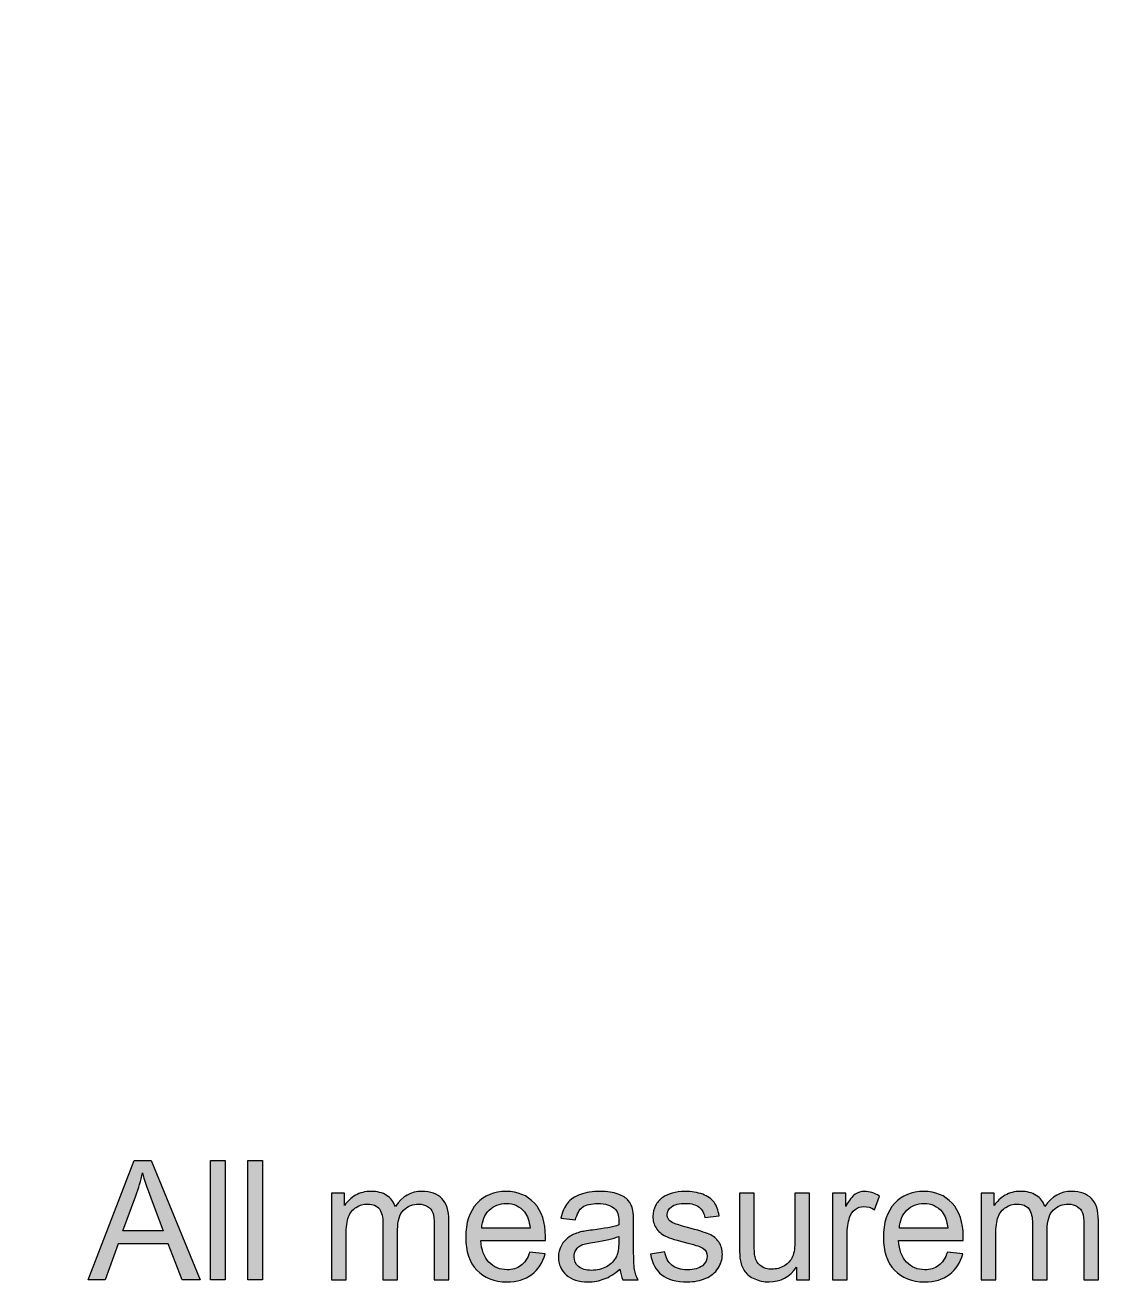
# Model space of a CAD drawing. Extents: x 54 to 366, y 42 to 297.
# Drawn here: x 108 to 128.57, y 43.66 to 67.56 of the extents above; entities that cross this region are included whole.
import ezdxf

# ---------------------------------------------------------------- set-up
doc = ezdxf.new("R2010")
doc.units = 0
doc.header["$MEASUREMENT"] = 0
for name, color, linetype in [('4-VIEW', 7, 'CONTINUOUS'), ('SCALE_RULER_100', 7, 'CONTINUOUS'), ('SOLIDS', 7, 'CONTINUOUS')]:
    doc.layers.add(name, color=color, linetype=linetype)

# ---------------------------------------------------------------- blocks, each defined once
blk = doc.blocks.new('BLOCK_10')
at = {"layer": 'SCALE_RULER_100'}
h = blk.add_hatch(color=7, dxfattribs=at)
h.dxf.hatch_style = 2
h.paths.add_polyline_path([(109.199, 43.7), (110.072, 45.973), (110.396, 45.973), (111.326, 43.7), (110.984, 43.7), (110.719, 44.389), (109.768, 44.389), (109.519, 43.7)])
edge = h.paths.add_edge_path()
edge.add_spline(control_points=[(109.855, 44.634), (109.855, 44.634), (110.626, 44.634), (110.626, 44.634), (110.626, 44.634), (110.388, 45.263), (110.388, 45.263), (110.316, 45.454), (110.262, 45.611), (110.227, 45.734), (110.198, 45.589), (110.157, 45.444), (110.105, 45.3), (110.105, 45.3), (109.855, 44.634), (109.855, 44.634)], knot_values=[0, 0, 0, 0, 1, 1, 1, 2, 2, 2, 3, 3, 3, 4, 4, 4, 5, 5, 5, 5], degree=3, periodic=1)
h = blk.add_hatch(color=7, dxfattribs=at)
h.dxf.hatch_style = 2
h.paths.add_polyline_path([(111.525, 43.7), (111.525, 45.973), (111.804, 45.973), (111.804, 43.7)])
h = blk.add_hatch(color=7, dxfattribs=at)
h.dxf.hatch_style = 2
h.paths.add_polyline_path([(112.23, 43.7), (112.23, 45.973), (112.509, 45.973), (112.509, 43.7)])
h = blk.add_hatch(color=7, dxfattribs=at)
h.dxf.hatch_style = 2
edge = h.paths.add_edge_path()
edge.add_spline(control_points=[(113.824, 43.7), (113.824, 43.7), (113.824, 45.347), (113.824, 45.347), (113.824, 45.347), (114.073, 45.347), (114.073, 45.347), (114.073, 45.347), (114.073, 45.116), (114.073, 45.116), (114.125, 45.196), (114.194, 45.261), (114.28, 45.31), (114.365, 45.36), (114.463, 45.384), (114.573, 45.384), (114.695, 45.384), (114.795, 45.358), (114.873, 45.308), (114.951, 45.257), (115.006, 45.187), (115.038, 45.096), (115.168, 45.288), (115.337, 45.384), (115.546, 45.384), (115.71, 45.384), (115.835, 45.339), (115.923, 45.248), (116.011, 45.158), (116.055, 45.018), (116.055, 44.83), (116.055, 44.83), (116.055, 43.7), (116.055, 43.7), (116.055, 43.7), (115.777, 43.7), (115.777, 43.7), (115.777, 43.7), (115.777, 44.737), (115.777, 44.737), (115.777, 44.849), (115.768, 44.93), (115.75, 44.978), (115.732, 45.028), (115.699, 45.067), (115.652, 45.097), (115.604, 45.127), (115.548, 45.142), (115.484, 45.142), (115.368, 45.142), (115.272, 45.104), (115.196, 45.027), (115.119, 44.95), (115.081, 44.826), (115.081, 44.657), (115.081, 44.657), (115.081, 43.7), (115.081, 43.7), (115.081, 43.7), (114.802, 43.7), (114.802, 43.7), (114.802, 43.7), (114.802, 44.77), (114.802, 44.77), (114.802, 44.894), (114.779, 44.987), (114.734, 45.049), (114.688, 45.111), (114.614, 45.142), (114.511, 45.142), (114.432, 45.142), (114.359, 45.121), (114.293, 45.08), (114.226, 45.039), (114.178, 44.978), (114.148, 44.899), (114.118, 44.819), (114.103, 44.704), (114.103, 44.555), (114.103, 44.555), (114.103, 43.7), (114.103, 43.7), (114.103, 43.7), (113.824, 43.7), (113.824, 43.7)], knot_values=[0, 0, 0, 0, 1, 1, 1, 2, 2, 2, 3, 3, 3, 4, 4, 4, 5, 5, 5, 6, 6, 6, 7, 7, 7, 8, 8, 8, 9, 9, 9, 10, 10, 10, 11, 11, 11, 12, 12, 12, 13, 13, 13, 14, 14, 14, 15, 15, 15, 16, 16, 16, 17, 17, 17, 18, 18, 18, 19, 19, 19, 20, 20, 20, 21, 21, 21, 22, 22, 22, 23, 23, 23, 24, 24, 24, 25, 25, 25, 26, 26, 26, 27, 27, 27, 28, 28, 28, 28], degree=3, periodic=1)
h = blk.add_hatch(color=7, dxfattribs=at)
h.dxf.hatch_style = 2
edge = h.paths.add_edge_path()
edge.add_spline(control_points=[(117.596, 44.231), (117.596, 44.231), (117.884, 44.195), (117.884, 44.195), (117.839, 44.026), (117.754, 43.896), (117.631, 43.803), (117.508, 43.71), (117.351, 43.663), (117.16, 43.663), (116.919, 43.663), (116.728, 43.737), (116.587, 43.886), (116.446, 44.034), (116.376, 44.242), (116.376, 44.51), (116.376, 44.787), (116.447, 45.002), (116.59, 45.155), (116.732, 45.307), (116.917, 45.384), (117.145, 45.384), (117.365, 45.384), (117.545, 45.309), (117.684, 45.159), (117.824, 45.009), (117.893, 44.798), (117.893, 44.526), (117.893, 44.51), (117.893, 44.485), (117.892, 44.452), (117.892, 44.452), (116.664, 44.452), (116.664, 44.452), (116.674, 44.271), (116.726, 44.133), (116.818, 44.037), (116.909, 43.941), (117.024, 43.893), (117.162, 43.893), (117.264, 43.893), (117.351, 43.919), (117.424, 43.973), (117.496, 44.027), (117.553, 44.113), (117.596, 44.231)], knot_values=[0, 0, 0, 0, 1, 1, 1, 2, 2, 2, 3, 3, 3, 4, 4, 4, 5, 5, 5, 6, 6, 6, 7, 7, 7, 8, 8, 8, 9, 9, 9, 10, 10, 10, 11, 11, 11, 12, 12, 12, 13, 13, 13, 14, 14, 14, 15, 15, 15, 15], degree=3, periodic=1)
edge = h.paths.add_edge_path()
edge.add_spline(control_points=[(116.68, 44.682), (116.68, 44.682), (117.599, 44.682), (117.599, 44.682), (117.586, 44.82), (117.551, 44.924), (117.493, 44.993), (117.405, 45.101), (117.289, 45.155), (117.148, 45.155), (117.02, 45.155), (116.912, 45.111), (116.824, 45.026), (116.737, 44.94), (116.689, 44.825), (116.68, 44.682)], knot_values=[0, 0, 0, 0, 1, 1, 1, 2, 2, 2, 3, 3, 3, 4, 4, 4, 5, 5, 5, 5], degree=3, periodic=1)
h = blk.add_hatch(color=7, dxfattribs=at)
h.dxf.hatch_style = 2
edge = h.paths.add_edge_path()
edge.add_spline(control_points=[(119.309, 43.904), (119.205, 43.815), (119.106, 43.753), (119.01, 43.718), (118.915, 43.681), (118.812, 43.663), (118.703, 43.663), (118.522, 43.663), (118.383, 43.707), (118.286, 43.796), (118.188, 43.884), (118.14, 43.997), (118.14, 44.134), (118.14, 44.215), (118.158, 44.289), (118.195, 44.355), (118.232, 44.422), (118.28, 44.476), (118.339, 44.516), (118.398, 44.556), (118.465, 44.586), (118.54, 44.607), (118.595, 44.622), (118.677, 44.636), (118.788, 44.649), (119.013, 44.676), (119.179, 44.708), (119.286, 44.745), (119.287, 44.783), (119.287, 44.808), (119.287, 44.818), (119.287, 44.932), (119.261, 45.012), (119.208, 45.058), (119.137, 45.121), (119.031, 45.153), (118.89, 45.153), (118.759, 45.153), (118.662, 45.13), (118.599, 45.084), (118.537, 45.038), (118.491, 44.956), (118.461, 44.84), (118.461, 44.84), (118.188, 44.877), (118.188, 44.877), (118.213, 44.994), (118.254, 45.088), (118.31, 45.16), (118.367, 45.232), (118.449, 45.287), (118.557, 45.326), (118.664, 45.365), (118.789, 45.384), (118.931, 45.384), (119.071, 45.384), (119.185, 45.367), (119.273, 45.334), (119.361, 45.301), (119.426, 45.26), (119.467, 45.21), (119.508, 45.159), (119.537, 45.096), (119.554, 45.02), (119.563, 44.972), (119.568, 44.886), (119.568, 44.762), (119.568, 44.762), (119.568, 44.39), (119.568, 44.39), (119.568, 44.131), (119.574, 43.967), (119.585, 43.898), (119.597, 43.829), (119.621, 43.763), (119.656, 43.7), (119.656, 43.7), (119.365, 43.7), (119.365, 43.7), (119.336, 43.758), (119.317, 43.826), (119.309, 43.904)], knot_values=[0, 0, 0, 0, 1, 1, 1, 2, 2, 2, 3, 3, 3, 4, 4, 4, 5, 5, 5, 6, 6, 6, 7, 7, 7, 8, 8, 8, 9, 9, 9, 10, 10, 10, 11, 11, 11, 12, 12, 12, 13, 13, 13, 14, 14, 14, 15, 15, 15, 16, 16, 16, 17, 17, 17, 18, 18, 18, 19, 19, 19, 20, 20, 20, 21, 21, 21, 22, 22, 22, 23, 23, 23, 24, 24, 24, 25, 25, 25, 26, 26, 26, 27, 27, 27, 27], degree=3, periodic=1)
edge = h.paths.add_edge_path()
edge.add_spline(control_points=[(119.286, 44.526), (119.184, 44.485), (119.032, 44.45), (118.83, 44.421), (118.715, 44.405), (118.634, 44.386), (118.586, 44.365), (118.539, 44.345), (118.502, 44.315), (118.476, 44.275), (118.45, 44.235), (118.438, 44.191), (118.438, 44.142), (118.438, 44.068), (118.466, 44.006), (118.522, 43.956), (118.578, 43.906), (118.661, 43.882), (118.769, 43.882), (118.877, 43.882), (118.972, 43.905), (119.056, 43.952), (119.14, 43.999), (119.201, 44.063), (119.241, 44.145), (119.271, 44.208), (119.286, 44.301), (119.286, 44.425), (119.286, 44.425), (119.286, 44.526), (119.286, 44.526)], knot_values=[0, 0, 0, 0, 1, 1, 1, 2, 2, 2, 3, 3, 3, 4, 4, 4, 5, 5, 5, 6, 6, 6, 7, 7, 7, 8, 8, 8, 9, 9, 9, 10, 10, 10, 10], degree=3, periodic=1)
h = blk.add_hatch(color=7, dxfattribs=at)
h.dxf.hatch_style = 2
edge = h.paths.add_edge_path()
edge.add_spline(control_points=[(119.889, 44.192), (119.889, 44.192), (120.165, 44.235), (120.165, 44.235), (120.18, 44.124), (120.223, 44.04), (120.294, 43.981), (120.365, 43.922), (120.464, 43.893), (120.591, 43.893), (120.719, 43.893), (120.814, 43.919), (120.876, 43.971), (120.938, 44.023), (120.969, 44.084), (120.969, 44.154), (120.969, 44.217), (120.942, 44.267), (120.887, 44.303), (120.849, 44.328), (120.754, 44.36), (120.602, 44.398), (120.397, 44.45), (120.255, 44.494), (120.176, 44.532), (120.097, 44.57), (120.037, 44.622), (119.996, 44.689), (119.955, 44.755), (119.935, 44.829), (119.935, 44.91), (119.935, 44.983), (119.952, 45.051), (119.986, 45.114), (120.019, 45.176), (120.065, 45.228), (120.123, 45.269), (120.166, 45.301), (120.225, 45.329), (120.3, 45.351), (120.375, 45.373), (120.456, 45.384), (120.541, 45.384), (120.67, 45.384), (120.784, 45.365), (120.882, 45.328), (120.979, 45.291), (121.051, 45.241), (121.098, 45.177), (121.144, 45.114), (121.176, 45.028), (121.194, 44.922), (121.194, 44.922), (120.921, 44.885), (120.921, 44.885), (120.909, 44.97), (120.873, 45.036), (120.813, 45.083), (120.754, 45.131), (120.67, 45.155), (120.561, 45.155), (120.433, 45.155), (120.342, 45.133), (120.287, 45.091), (120.232, 45.048), (120.205, 44.999), (120.205, 44.942), (120.205, 44.906), (120.216, 44.873), (120.239, 44.844), (120.262, 44.815), (120.297, 44.79), (120.346, 44.77), (120.374, 44.76), (120.456, 44.736), (120.592, 44.699), (120.79, 44.646), (120.928, 44.603), (121.006, 44.569), (121.084, 44.536), (121.145, 44.487), (121.189, 44.423), (121.234, 44.359), (121.256, 44.279), (121.256, 44.184), (121.256, 44.091), (121.229, 44.004), (121.175, 43.921), (121.12, 43.839), (121.042, 43.775), (120.94, 43.731), (120.837, 43.686), (120.722, 43.663), (120.592, 43.663), (120.379, 43.663), (120.215, 43.708), (120.103, 43.796), (119.991, 43.885), (119.92, 44.017), (119.889, 44.192)], knot_values=[0, 0, 0, 0, 1, 1, 1, 2, 2, 2, 3, 3, 3, 4, 4, 4, 5, 5, 5, 6, 6, 6, 7, 7, 7, 8, 8, 8, 9, 9, 9, 10, 10, 10, 11, 11, 11, 12, 12, 12, 13, 13, 13, 14, 14, 14, 15, 15, 15, 16, 16, 16, 17, 17, 17, 18, 18, 18, 19, 19, 19, 20, 20, 20, 21, 21, 21, 22, 22, 22, 23, 23, 23, 24, 24, 24, 25, 25, 25, 26, 26, 26, 27, 27, 27, 28, 28, 28, 29, 29, 29, 30, 30, 30, 31, 31, 31, 32, 32, 32, 33, 33, 33, 33], degree=3, periodic=1)
h = blk.add_hatch(color=7, dxfattribs=at)
h.dxf.hatch_style = 2
edge = h.paths.add_edge_path()
edge.add_spline(control_points=[(122.667, 43.7), (122.667, 43.7), (122.667, 43.942), (122.667, 43.942), (122.539, 43.756), (122.364, 43.663), (122.144, 43.663), (122.047, 43.663), (121.956, 43.682), (121.872, 43.719), (121.788, 43.756), (121.725, 43.803), (121.685, 43.859), (121.644, 43.916), (121.615, 43.985), (121.599, 44.066), (121.587, 44.121), (121.582, 44.208), (121.582, 44.327), (121.582, 44.327), (121.582, 45.347), (121.582, 45.347), (121.582, 45.347), (121.861, 45.347), (121.861, 45.347), (121.861, 45.347), (121.861, 44.433), (121.861, 44.433), (121.861, 44.288), (121.866, 44.19), (121.878, 44.139), (121.895, 44.066), (121.932, 44.008), (121.989, 43.966), (122.046, 43.924), (122.116, 43.904), (122.2, 43.904), (122.284, 43.904), (122.362, 43.925), (122.436, 43.968), (122.509, 44.011), (122.561, 44.069), (122.591, 44.143), (122.622, 44.217), (122.637, 44.324), (122.637, 44.464), (122.637, 44.464), (122.637, 45.347), (122.637, 45.347), (122.637, 45.347), (122.916, 45.347), (122.916, 45.347), (122.916, 45.347), (122.916, 43.7), (122.916, 43.7), (122.916, 43.7), (122.667, 43.7), (122.667, 43.7)], knot_values=[0, 0, 0, 0, 1, 1, 1, 2, 2, 2, 3, 3, 3, 4, 4, 4, 5, 5, 5, 6, 6, 6, 7, 7, 7, 8, 8, 8, 9, 9, 9, 10, 10, 10, 11, 11, 11, 12, 12, 12, 13, 13, 13, 14, 14, 14, 15, 15, 15, 16, 16, 16, 17, 17, 17, 18, 18, 18, 19, 19, 19, 19], degree=3, periodic=1)
h = blk.add_hatch(color=7, dxfattribs=at)
h.dxf.hatch_style = 2
edge = h.paths.add_edge_path()
edge.add_spline(control_points=[(123.35, 43.7), (123.35, 43.7), (123.35, 45.347), (123.35, 45.347), (123.35, 45.347), (123.602, 45.347), (123.602, 45.347), (123.602, 45.347), (123.602, 45.097), (123.602, 45.097), (123.666, 45.214), (123.725, 45.291), (123.779, 45.328), (123.833, 45.365), (123.893, 45.384), (123.958, 45.384), (124.052, 45.384), (124.148, 45.354), (124.245, 45.294), (124.245, 45.294), (124.149, 45.035), (124.149, 45.035), (124.081, 45.076), (124.012, 45.096), (123.944, 45.096), (123.883, 45.096), (123.828, 45.077), (123.78, 45.041), (123.731, 45.004), (123.697, 44.953), (123.676, 44.888), (123.645, 44.789), (123.629, 44.68), (123.629, 44.562), (123.629, 44.562), (123.629, 43.7), (123.629, 43.7), (123.629, 43.7), (123.35, 43.7), (123.35, 43.7)], knot_values=[0, 0, 0, 0, 1, 1, 1, 2, 2, 2, 3, 3, 3, 4, 4, 4, 5, 5, 5, 6, 6, 6, 7, 7, 7, 8, 8, 8, 9, 9, 9, 10, 10, 10, 11, 11, 11, 12, 12, 12, 13, 13, 13, 13], degree=3, periodic=1)
h = blk.add_hatch(color=7, dxfattribs=at)
h.dxf.hatch_style = 2
edge = h.paths.add_edge_path()
edge.add_spline(control_points=[(125.538, 44.231), (125.538, 44.231), (125.826, 44.195), (125.826, 44.195), (125.781, 44.026), (125.697, 43.896), (125.574, 43.803), (125.451, 43.71), (125.293, 43.663), (125.102, 43.663), (124.861, 43.663), (124.67, 43.737), (124.53, 43.886), (124.388, 44.034), (124.318, 44.242), (124.318, 44.51), (124.318, 44.787), (124.389, 45.002), (124.532, 45.155), (124.674, 45.307), (124.859, 45.384), (125.087, 45.384), (125.307, 45.384), (125.487, 45.309), (125.626, 45.159), (125.766, 45.009), (125.836, 44.798), (125.836, 44.526), (125.836, 44.51), (125.835, 44.485), (125.834, 44.452), (125.834, 44.452), (124.606, 44.452), (124.606, 44.452), (124.617, 44.271), (124.668, 44.133), (124.76, 44.037), (124.852, 43.941), (124.966, 43.893), (125.104, 43.893), (125.206, 43.893), (125.293, 43.919), (125.366, 43.973), (125.438, 44.027), (125.496, 44.113), (125.538, 44.231)], knot_values=[0, 0, 0, 0, 1, 1, 1, 2, 2, 2, 3, 3, 3, 4, 4, 4, 5, 5, 5, 6, 6, 6, 7, 7, 7, 8, 8, 8, 9, 9, 9, 10, 10, 10, 11, 11, 11, 12, 12, 12, 13, 13, 13, 14, 14, 14, 15, 15, 15, 15], degree=3, periodic=1)
edge = h.paths.add_edge_path()
edge.add_spline(control_points=[(124.622, 44.682), (124.622, 44.682), (125.541, 44.682), (125.541, 44.682), (125.529, 44.82), (125.493, 44.924), (125.436, 44.993), (125.347, 45.101), (125.231, 45.155), (125.09, 45.155), (124.962, 45.155), (124.854, 45.111), (124.767, 45.026), (124.679, 44.94), (124.631, 44.825), (124.622, 44.682)], knot_values=[0, 0, 0, 0, 1, 1, 1, 2, 2, 2, 3, 3, 3, 4, 4, 4, 5, 5, 5, 5], degree=3, periodic=1)
h = blk.add_hatch(color=7, dxfattribs=at)
h.dxf.hatch_style = 2
edge = h.paths.add_edge_path()
edge.add_spline(control_points=[(126.177, 43.7), (126.177, 43.7), (126.177, 45.347), (126.177, 45.347), (126.177, 45.347), (126.426, 45.347), (126.426, 45.347), (126.426, 45.347), (126.426, 45.116), (126.426, 45.116), (126.478, 45.196), (126.547, 45.261), (126.632, 45.31), (126.718, 45.36), (126.816, 45.384), (126.925, 45.384), (127.047, 45.384), (127.147, 45.358), (127.225, 45.308), (127.303, 45.257), (127.358, 45.187), (127.391, 45.096), (127.521, 45.288), (127.69, 45.384), (127.899, 45.384), (128.062, 45.384), (128.188, 45.339), (128.276, 45.248), (128.364, 45.158), (128.407, 45.018), (128.407, 44.83), (128.407, 44.83), (128.407, 43.7), (128.407, 43.7), (128.407, 43.7), (128.13, 43.7), (128.13, 43.7), (128.13, 43.7), (128.13, 44.737), (128.13, 44.737), (128.13, 44.849), (128.121, 44.93), (128.103, 44.978), (128.085, 45.028), (128.052, 45.067), (128.004, 45.097), (127.957, 45.127), (127.901, 45.142), (127.837, 45.142), (127.721, 45.142), (127.625, 45.104), (127.549, 45.027), (127.472, 44.95), (127.434, 44.826), (127.434, 44.657), (127.434, 44.657), (127.434, 43.7), (127.434, 43.7), (127.434, 43.7), (127.155, 43.7), (127.155, 43.7), (127.155, 43.7), (127.155, 44.77), (127.155, 44.77), (127.155, 44.894), (127.132, 44.987), (127.087, 45.049), (127.041, 45.111), (126.967, 45.142), (126.863, 45.142), (126.785, 45.142), (126.712, 45.121), (126.646, 45.08), (126.579, 45.039), (126.531, 44.978), (126.501, 44.899), (126.471, 44.819), (126.456, 44.704), (126.456, 44.555), (126.456, 44.555), (126.456, 43.7), (126.456, 43.7), (126.456, 43.7), (126.177, 43.7), (126.177, 43.7)], knot_values=[0, 0, 0, 0, 1, 1, 1, 2, 2, 2, 3, 3, 3, 4, 4, 4, 5, 5, 5, 6, 6, 6, 7, 7, 7, 8, 8, 8, 9, 9, 9, 10, 10, 10, 11, 11, 11, 12, 12, 12, 13, 13, 13, 14, 14, 14, 15, 15, 15, 16, 16, 16, 17, 17, 17, 18, 18, 18, 19, 19, 19, 20, 20, 20, 21, 21, 21, 22, 22, 22, 23, 23, 23, 24, 24, 24, 25, 25, 25, 26, 26, 26, 27, 27, 27, 28, 28, 28, 28], degree=3, periodic=1)
for points in [[(109.199, 43.7), (110.072, 45.973), (110.396, 45.973), (111.326, 43.7), (110.984, 43.7), (110.719, 44.389), (109.768, 44.389), (109.519, 43.7), (109.199, 43.7)], [(111.525, 43.7), (111.525, 45.973), (111.804, 45.973), (111.804, 43.7), (111.525, 43.7)], [(112.23, 43.7), (112.23, 45.973), (112.509, 45.973), (112.509, 43.7), (112.23, 43.7)]]:
    blk.add_lwpolyline(points, dxfattribs=at)
for points, knots in [([(109.855, 44.634), (109.855, 44.634), (110.626, 44.634), (110.626, 44.634), (110.626, 44.634), (110.388, 45.263), (110.388, 45.263), (110.316, 45.454), (110.262, 45.611), (110.227, 45.734), (110.198, 45.589), (110.157, 45.444), (110.105, 45.3), (110.105, 45.3), (109.855, 44.634), (109.855, 44.634)], [0, 0, 0, 0, 1, 1, 1, 2, 2, 2, 3, 3, 3, 4, 4, 4, 5, 5, 5, 5]), ([(113.824, 43.7), (113.824, 43.7), (113.824, 45.347), (113.824, 45.347), (113.824, 45.347), (114.073, 45.347), (114.073, 45.347), (114.073, 45.347), (114.073, 45.116), (114.073, 45.116), (114.125, 45.196), (114.194, 45.261), (114.28, 45.31), (114.365, 45.36), (114.463, 45.384), (114.573, 45.384), (114.695, 45.384), (114.795, 45.358), (114.873, 45.308), (114.951, 45.257), (115.006, 45.187), (115.038, 45.096), (115.168, 45.288), (115.337, 45.384), (115.546, 45.384), (115.71, 45.384), (115.835, 45.339), (115.923, 45.248), (116.011, 45.158), (116.055, 45.018), (116.055, 44.83), (116.055, 44.83), (116.055, 43.7), (116.055, 43.7), (116.055, 43.7), (115.777, 43.7), (115.777, 43.7), (115.777, 43.7), (115.777, 44.737), (115.777, 44.737), (115.777, 44.849), (115.768, 44.93), (115.75, 44.978), (115.732, 45.028), (115.699, 45.067), (115.652, 45.097), (115.604, 45.127), (115.548, 45.142), (115.484, 45.142), (115.368, 45.142), (115.272, 45.104), (115.196, 45.027), (115.119, 44.95), (115.081, 44.826), (115.081, 44.657), (115.081, 44.657), (115.081, 43.7), (115.081, 43.7), (115.081, 43.7), (114.802, 43.7), (114.802, 43.7), (114.802, 43.7), (114.802, 44.77), (114.802, 44.77), (114.802, 44.894), (114.779, 44.987), (114.734, 45.049), (114.688, 45.111), (114.614, 45.142), (114.511, 45.142), (114.432, 45.142), (114.359, 45.121), (114.293, 45.08), (114.226, 45.039), (114.178, 44.978), (114.148, 44.899), (114.118, 44.819), (114.103, 44.704), (114.103, 44.555), (114.103, 44.555), (114.103, 43.7), (114.103, 43.7), (114.103, 43.7), (113.824, 43.7), (113.824, 43.7)], [0, 0, 0, 0, 1, 1, 1, 2, 2, 2, 3, 3, 3, 4, 4, 4, 5, 5, 5, 6, 6, 6, 7, 7, 7, 8, 8, 8, 9, 9, 9, 10, 10, 10, 11, 11, 11, 12, 12, 12, 13, 13, 13, 14, 14, 14, 15, 15, 15, 16, 16, 16, 17, 17, 17, 18, 18, 18, 19, 19, 19, 20, 20, 20, 21, 21, 21, 22, 22, 22, 23, 23, 23, 24, 24, 24, 25, 25, 25, 26, 26, 26, 27, 27, 27, 28, 28, 28, 28]), ([(117.596, 44.231), (117.596, 44.231), (117.884, 44.195), (117.884, 44.195), (117.839, 44.026), (117.754, 43.896), (117.631, 43.803), (117.508, 43.71), (117.351, 43.663), (117.16, 43.663), (116.919, 43.663), (116.728, 43.737), (116.587, 43.886), (116.446, 44.034), (116.376, 44.242), (116.376, 44.51), (116.376, 44.787), (116.447, 45.002), (116.59, 45.155), (116.732, 45.307), (116.917, 45.384), (117.145, 45.384), (117.365, 45.384), (117.545, 45.309), (117.684, 45.159), (117.824, 45.009), (117.893, 44.798), (117.893, 44.526), (117.893, 44.51), (117.893, 44.485), (117.892, 44.452), (117.892, 44.452), (116.664, 44.452), (116.664, 44.452), (116.674, 44.271), (116.726, 44.133), (116.818, 44.037), (116.909, 43.941), (117.024, 43.893), (117.162, 43.893), (117.264, 43.893), (117.351, 43.919), (117.424, 43.973), (117.496, 44.027), (117.553, 44.113), (117.596, 44.231)], [0, 0, 0, 0, 1, 1, 1, 2, 2, 2, 3, 3, 3, 4, 4, 4, 5, 5, 5, 6, 6, 6, 7, 7, 7, 8, 8, 8, 9, 9, 9, 10, 10, 10, 11, 11, 11, 12, 12, 12, 13, 13, 13, 14, 14, 14, 15, 15, 15, 15]), ([(119.309, 43.904), (119.205, 43.815), (119.106, 43.753), (119.01, 43.718), (118.915, 43.681), (118.812, 43.663), (118.703, 43.663), (118.522, 43.663), (118.383, 43.707), (118.286, 43.796), (118.188, 43.884), (118.14, 43.997), (118.14, 44.134), (118.14, 44.215), (118.158, 44.289), (118.195, 44.355), (118.232, 44.422), (118.28, 44.476), (118.339, 44.516), (118.398, 44.556), (118.465, 44.586), (118.54, 44.607), (118.595, 44.622), (118.677, 44.636), (118.788, 44.649), (119.013, 44.676), (119.179, 44.708), (119.286, 44.745), (119.287, 44.783), (119.287, 44.808), (119.287, 44.818), (119.287, 44.932), (119.261, 45.012), (119.208, 45.058), (119.137, 45.121), (119.031, 45.153), (118.89, 45.153), (118.759, 45.153), (118.662, 45.13), (118.599, 45.084), (118.537, 45.038), (118.491, 44.956), (118.461, 44.84), (118.461, 44.84), (118.188, 44.877), (118.188, 44.877), (118.213, 44.994), (118.254, 45.088), (118.31, 45.16), (118.367, 45.232), (118.449, 45.287), (118.557, 45.326), (118.664, 45.365), (118.789, 45.384), (118.931, 45.384), (119.071, 45.384), (119.185, 45.367), (119.273, 45.334), (119.361, 45.301), (119.426, 45.26), (119.467, 45.21), (119.508, 45.159), (119.537, 45.096), (119.554, 45.02), (119.563, 44.972), (119.568, 44.886), (119.568, 44.762), (119.568, 44.762), (119.568, 44.39), (119.568, 44.39), (119.568, 44.131), (119.574, 43.967), (119.585, 43.898), (119.597, 43.829), (119.621, 43.763), (119.656, 43.7), (119.656, 43.7), (119.365, 43.7), (119.365, 43.7), (119.336, 43.758), (119.317, 43.826), (119.309, 43.904)], [0, 0, 0, 0, 1, 1, 1, 2, 2, 2, 3, 3, 3, 4, 4, 4, 5, 5, 5, 6, 6, 6, 7, 7, 7, 8, 8, 8, 9, 9, 9, 10, 10, 10, 11, 11, 11, 12, 12, 12, 13, 13, 13, 14, 14, 14, 15, 15, 15, 16, 16, 16, 17, 17, 17, 18, 18, 18, 19, 19, 19, 20, 20, 20, 21, 21, 21, 22, 22, 22, 23, 23, 23, 24, 24, 24, 25, 25, 25, 26, 26, 26, 27, 27, 27, 27]), ([(119.889, 44.192), (119.889, 44.192), (120.165, 44.235), (120.165, 44.235), (120.18, 44.124), (120.223, 44.04), (120.294, 43.981), (120.365, 43.922), (120.464, 43.893), (120.591, 43.893), (120.719, 43.893), (120.814, 43.919), (120.876, 43.971), (120.938, 44.023), (120.969, 44.084), (120.969, 44.154), (120.969, 44.217), (120.942, 44.267), (120.887, 44.303), (120.849, 44.328), (120.754, 44.36), (120.602, 44.398), (120.397, 44.45), (120.255, 44.494), (120.176, 44.532), (120.097, 44.57), (120.037, 44.622), (119.996, 44.689), (119.955, 44.755), (119.935, 44.829), (119.935, 44.91), (119.935, 44.983), (119.952, 45.051), (119.986, 45.114), (120.019, 45.176), (120.065, 45.228), (120.123, 45.269), (120.166, 45.301), (120.225, 45.329), (120.3, 45.351), (120.375, 45.373), (120.456, 45.384), (120.541, 45.384), (120.67, 45.384), (120.784, 45.365), (120.882, 45.328), (120.979, 45.291), (121.051, 45.241), (121.098, 45.177), (121.144, 45.114), (121.176, 45.028), (121.194, 44.922), (121.194, 44.922), (120.921, 44.885), (120.921, 44.885), (120.909, 44.97), (120.873, 45.036), (120.813, 45.083), (120.754, 45.131), (120.67, 45.155), (120.561, 45.155), (120.433, 45.155), (120.342, 45.133), (120.287, 45.091), (120.232, 45.048), (120.205, 44.999), (120.205, 44.942), (120.205, 44.906), (120.216, 44.873), (120.239, 44.844), (120.262, 44.815), (120.297, 44.79), (120.346, 44.77), (120.374, 44.76), (120.456, 44.736), (120.592, 44.699), (120.79, 44.646), (120.928, 44.603), (121.006, 44.569), (121.084, 44.536), (121.145, 44.487), (121.189, 44.423), (121.234, 44.359), (121.256, 44.279), (121.256, 44.184), (121.256, 44.091), (121.229, 44.004), (121.175, 43.921), (121.12, 43.839), (121.042, 43.775), (120.94, 43.731), (120.837, 43.686), (120.722, 43.663), (120.592, 43.663), (120.379, 43.663), (120.215, 43.708), (120.103, 43.796), (119.991, 43.885), (119.92, 44.017), (119.889, 44.192)], [0, 0, 0, 0, 1, 1, 1, 2, 2, 2, 3, 3, 3, 4, 4, 4, 5, 5, 5, 6, 6, 6, 7, 7, 7, 8, 8, 8, 9, 9, 9, 10, 10, 10, 11, 11, 11, 12, 12, 12, 13, 13, 13, 14, 14, 14, 15, 15, 15, 16, 16, 16, 17, 17, 17, 18, 18, 18, 19, 19, 19, 20, 20, 20, 21, 21, 21, 22, 22, 22, 23, 23, 23, 24, 24, 24, 25, 25, 25, 26, 26, 26, 27, 27, 27, 28, 28, 28, 29, 29, 29, 30, 30, 30, 31, 31, 31, 32, 32, 32, 33, 33, 33, 33]), ([(122.667, 43.7), (122.667, 43.7), (122.667, 43.942), (122.667, 43.942), (122.539, 43.756), (122.364, 43.663), (122.144, 43.663), (122.047, 43.663), (121.956, 43.682), (121.872, 43.719), (121.788, 43.756), (121.725, 43.803), (121.685, 43.859), (121.644, 43.916), (121.615, 43.985), (121.599, 44.066), (121.587, 44.121), (121.582, 44.208), (121.582, 44.327), (121.582, 44.327), (121.582, 45.347), (121.582, 45.347), (121.582, 45.347), (121.861, 45.347), (121.861, 45.347), (121.861, 45.347), (121.861, 44.433), (121.861, 44.433), (121.861, 44.288), (121.866, 44.19), (121.878, 44.139), (121.895, 44.066), (121.932, 44.008), (121.989, 43.966), (122.046, 43.924), (122.116, 43.904), (122.2, 43.904), (122.284, 43.904), (122.362, 43.925), (122.436, 43.968), (122.509, 44.011), (122.561, 44.069), (122.591, 44.143), (122.622, 44.217), (122.637, 44.324), (122.637, 44.464), (122.637, 44.464), (122.637, 45.347), (122.637, 45.347), (122.637, 45.347), (122.916, 45.347), (122.916, 45.347), (122.916, 45.347), (122.916, 43.7), (122.916, 43.7), (122.916, 43.7), (122.667, 43.7), (122.667, 43.7)], [0, 0, 0, 0, 1, 1, 1, 2, 2, 2, 3, 3, 3, 4, 4, 4, 5, 5, 5, 6, 6, 6, 7, 7, 7, 8, 8, 8, 9, 9, 9, 10, 10, 10, 11, 11, 11, 12, 12, 12, 13, 13, 13, 14, 14, 14, 15, 15, 15, 16, 16, 16, 17, 17, 17, 18, 18, 18, 19, 19, 19, 19]), ([(123.35, 43.7), (123.35, 43.7), (123.35, 45.347), (123.35, 45.347), (123.35, 45.347), (123.602, 45.347), (123.602, 45.347), (123.602, 45.347), (123.602, 45.097), (123.602, 45.097), (123.666, 45.214), (123.725, 45.291), (123.779, 45.328), (123.833, 45.365), (123.893, 45.384), (123.958, 45.384), (124.052, 45.384), (124.148, 45.354), (124.245, 45.294), (124.245, 45.294), (124.149, 45.035), (124.149, 45.035), (124.081, 45.076), (124.012, 45.096), (123.944, 45.096), (123.883, 45.096), (123.828, 45.077), (123.78, 45.041), (123.731, 45.004), (123.697, 44.953), (123.676, 44.888), (123.645, 44.789), (123.629, 44.68), (123.629, 44.562), (123.629, 44.562), (123.629, 43.7), (123.629, 43.7), (123.629, 43.7), (123.35, 43.7), (123.35, 43.7)], [0, 0, 0, 0, 1, 1, 1, 2, 2, 2, 3, 3, 3, 4, 4, 4, 5, 5, 5, 6, 6, 6, 7, 7, 7, 8, 8, 8, 9, 9, 9, 10, 10, 10, 11, 11, 11, 12, 12, 12, 13, 13, 13, 13]), ([(125.538, 44.231), (125.538, 44.231), (125.826, 44.195), (125.826, 44.195), (125.781, 44.026), (125.697, 43.896), (125.574, 43.803), (125.451, 43.71), (125.293, 43.663), (125.102, 43.663), (124.861, 43.663), (124.67, 43.737), (124.53, 43.886), (124.388, 44.034), (124.318, 44.242), (124.318, 44.51), (124.318, 44.787), (124.389, 45.002), (124.532, 45.155), (124.674, 45.307), (124.859, 45.384), (125.087, 45.384), (125.307, 45.384), (125.487, 45.309), (125.626, 45.159), (125.766, 45.009), (125.836, 44.798), (125.836, 44.526), (125.836, 44.51), (125.835, 44.485), (125.834, 44.452), (125.834, 44.452), (124.606, 44.452), (124.606, 44.452), (124.617, 44.271), (124.668, 44.133), (124.76, 44.037), (124.852, 43.941), (124.966, 43.893), (125.104, 43.893), (125.206, 43.893), (125.293, 43.919), (125.366, 43.973), (125.438, 44.027), (125.496, 44.113), (125.538, 44.231)], [0, 0, 0, 0, 1, 1, 1, 2, 2, 2, 3, 3, 3, 4, 4, 4, 5, 5, 5, 6, 6, 6, 7, 7, 7, 8, 8, 8, 9, 9, 9, 10, 10, 10, 11, 11, 11, 12, 12, 12, 13, 13, 13, 14, 14, 14, 15, 15, 15, 15]), ([(126.177, 43.7), (126.177, 43.7), (126.177, 45.347), (126.177, 45.347), (126.177, 45.347), (126.426, 45.347), (126.426, 45.347), (126.426, 45.347), (126.426, 45.116), (126.426, 45.116), (126.478, 45.196), (126.547, 45.261), (126.632, 45.31), (126.718, 45.36), (126.816, 45.384), (126.925, 45.384), (127.047, 45.384), (127.147, 45.358), (127.225, 45.308), (127.303, 45.257), (127.358, 45.187), (127.391, 45.096), (127.521, 45.288), (127.69, 45.384), (127.899, 45.384), (128.062, 45.384), (128.188, 45.339), (128.276, 45.248), (128.364, 45.158), (128.407, 45.018), (128.407, 44.83), (128.407, 44.83), (128.407, 43.7), (128.407, 43.7), (128.407, 43.7), (128.13, 43.7), (128.13, 43.7), (128.13, 43.7), (128.13, 44.737), (128.13, 44.737), (128.13, 44.849), (128.121, 44.93), (128.103, 44.978), (128.085, 45.028), (128.052, 45.067), (128.004, 45.097), (127.957, 45.127), (127.901, 45.142), (127.837, 45.142), (127.721, 45.142), (127.625, 45.104), (127.549, 45.027), (127.472, 44.95), (127.434, 44.826), (127.434, 44.657), (127.434, 44.657), (127.434, 43.7), (127.434, 43.7), (127.434, 43.7), (127.155, 43.7), (127.155, 43.7), (127.155, 43.7), (127.155, 44.77), (127.155, 44.77), (127.155, 44.894), (127.132, 44.987), (127.087, 45.049), (127.041, 45.111), (126.967, 45.142), (126.863, 45.142), (126.785, 45.142), (126.712, 45.121), (126.646, 45.08), (126.579, 45.039), (126.531, 44.978), (126.501, 44.899), (126.471, 44.819), (126.456, 44.704), (126.456, 44.555), (126.456, 44.555), (126.456, 43.7), (126.456, 43.7), (126.456, 43.7), (126.177, 43.7), (126.177, 43.7)], [0, 0, 0, 0, 1, 1, 1, 2, 2, 2, 3, 3, 3, 4, 4, 4, 5, 5, 5, 6, 6, 6, 7, 7, 7, 8, 8, 8, 9, 9, 9, 10, 10, 10, 11, 11, 11, 12, 12, 12, 13, 13, 13, 14, 14, 14, 15, 15, 15, 16, 16, 16, 17, 17, 17, 18, 18, 18, 19, 19, 19, 20, 20, 20, 21, 21, 21, 22, 22, 22, 23, 23, 23, 24, 24, 24, 25, 25, 25, 26, 26, 26, 27, 27, 27, 28, 28, 28, 28]), ([(116.68, 44.682), (116.68, 44.682), (117.599, 44.682), (117.599, 44.682), (117.586, 44.82), (117.551, 44.924), (117.493, 44.993), (117.405, 45.101), (117.289, 45.155), (117.148, 45.155), (117.02, 45.155), (116.912, 45.111), (116.824, 45.026), (116.737, 44.94), (116.689, 44.825), (116.68, 44.682)], [0, 0, 0, 0, 1, 1, 1, 2, 2, 2, 3, 3, 3, 4, 4, 4, 5, 5, 5, 5]), ([(124.622, 44.682), (124.622, 44.682), (125.541, 44.682), (125.541, 44.682), (125.529, 44.82), (125.493, 44.924), (125.436, 44.993), (125.347, 45.101), (125.231, 45.155), (125.09, 45.155), (124.962, 45.155), (124.854, 45.111), (124.767, 45.026), (124.679, 44.94), (124.631, 44.825), (124.622, 44.682)], [0, 0, 0, 0, 1, 1, 1, 2, 2, 2, 3, 3, 3, 4, 4, 4, 5, 5, 5, 5]), ([(119.286, 44.526), (119.184, 44.485), (119.032, 44.45), (118.83, 44.421), (118.715, 44.405), (118.634, 44.386), (118.586, 44.365), (118.539, 44.345), (118.502, 44.315), (118.476, 44.275), (118.45, 44.235), (118.438, 44.191), (118.438, 44.142), (118.438, 44.068), (118.466, 44.006), (118.522, 43.956), (118.578, 43.906), (118.661, 43.882), (118.769, 43.882), (118.877, 43.882), (118.972, 43.905), (119.056, 43.952), (119.14, 43.999), (119.201, 44.063), (119.241, 44.145), (119.271, 44.208), (119.286, 44.301), (119.286, 44.425), (119.286, 44.425), (119.286, 44.526), (119.286, 44.526)], [0, 0, 0, 0, 1, 1, 1, 2, 2, 2, 3, 3, 3, 4, 4, 4, 5, 5, 5, 6, 6, 6, 7, 7, 7, 8, 8, 8, 9, 9, 9, 10, 10, 10, 10])]:
    blk.add_open_spline(points, degree=3, knots=knots, dxfattribs=at)

msp = doc.modelspace()

# ---------------------------------------------------------------- linework, layer by layer
at = {"layer": '4-VIEW', "color": 7}
msp.add_open_spline([(110.404, 133.418), (116.421, 133.341), (121.08, 131.829), (122.171, 125.388), (122.171, 125.388), (131.538, 70.106), (131.538, 70.106), (134.564, 52.247), (147.806, 45.951), (149.561, 61.899), (149.561, 61.899), (150.298, 68.598), (150.298, 68.598)], degree=3, knots=[0, 0, 0, 0, 1, 1, 1, 2, 2, 2, 3, 3, 3, 4, 4, 4, 4], dxfattribs=at)
at = {"layer": 'SOLIDS'}
msp.add_open_spline([(155.366, 155.982), (155.366, 155.982), (155.366, 145.52), (155.366, 145.52), (161.577, 145.387), (167.136, 144.898), (170.691, 143.318), (171.101, 143.136), (171.43, 142.895), (171.708, 142.572), (171.787, 142.479), (171.861, 142.381), (171.933, 142.275), (171.933, 142.275), (173.771, 139.539), (173.771, 139.539), (173.904, 139.341), (173.966, 139.136), (173.966, 138.898), (173.966, 138.898), (173.966, 138.8), (173.966, 138.8), (173.966, 138.8), (173.966, 138.702), (173.966, 138.702), (173.966, 138.465), (173.904, 138.259), (173.771, 138.062), (173.771, 138.062), (171.933, 135.325), (171.933, 135.325), (171.861, 135.219), (171.786, 135.121), (171.708, 135.028), (171.43, 134.705), (171.101, 134.465), (170.691, 134.282), (167.136, 132.702), (161.577, 132.213), (155.366, 132.081), (155.366, 132.081), (155.366, 121.618), (155.366, 121.618), (156.018, 121.626), (156.678, 121.625), (157.345, 121.616), (159.061, 121.594), (160.821, 121.52), (162.607, 121.405), (162.833, 121.391), (163.131, 121.367), (163.456, 121.323), (164.546, 121.176), (165.939, 120.804), (165.939, 119.81), (165.939, 119.81), (165.939, 115.934), (165.939, 115.934), (165.939, 115.934), (166.736, 115.934), (166.736, 115.934), (166.736, 115.934), (166.736, 116.293), (166.736, 116.293), (166.736, 116.466), (166.878, 116.608), (167.051, 116.608), (167.051, 116.608), (167.152, 116.608), (167.152, 116.608), (167.152, 116.608), (167.152, 118.572), (167.152, 118.572), (167.152, 119.107), (167.114, 119.563), (167.027, 120.091), (166.377, 124.023), (166.709, 127.314), (167.436, 130.347), (167.47, 130.489), (167.677, 130.475), (167.693, 130.331), (168.142, 126.182), (168.148, 121.491), (167.998, 116.608), (168.149, 116.608), (168.277, 116.501), (168.307, 116.357), (168.307, 116.357), (169.009, 116.357), (169.009, 116.357), (169.1, 116.357), (169.174, 116.283), (169.174, 116.192), (169.174, 116.192), (169.174, 115.985), (169.174, 115.985), (169.174, 115.894), (169.1, 115.819), (169.009, 115.819), (169.009, 115.819), (168.314, 115.819), (168.314, 115.819), (168.314, 115.819), (168.314, 115.575), (168.314, 115.575), (168.314, 115.575), (168.449, 115.575), (168.449, 115.575), (168.449, 115.575), (170.091, 115.575), (170.091, 115.575), (170.198, 115.575), (170.286, 115.488), (170.286, 115.38), (170.286, 115.38), (170.286, 114.594), (170.286, 114.594), (170.286, 114.487), (170.198, 114.399), (170.091, 114.399), (170.091, 114.399), (169.138, 114.399), (169.138, 114.399), (169.138, 114.399), (169.138, 113.778), (169.138, 113.778), (169.138, 113.575), (168.973, 113.409), (168.769, 113.409), (168.769, 113.409), (168.049, 113.409), (168.049, 113.409), (168.078, 111.147), (167.982, 109.011), (167.701, 107.059), (167.685, 106.947), (167.535, 106.934), (167.491, 107.037), (166.32, 109.832), (167.051, 110.876), (167.051, 113.472), (167.051, 113.472), (167.051, 114.256), (167.051, 114.256), (167.051, 114.256), (165.939, 114.256), (165.939, 114.256), (165.939, 114.256), (165.939, 110.013), (165.939, 110.013), (165.939, 108.731), (163.789, 108.461), (162.812, 108.446), (160.191, 108.41), (157.701, 108.447), (155.366, 108.569), (155.143, 108.581), (154.921, 108.594), (154.7, 108.607), (154.7, 108.607), (154.227, 104.309), (154.227, 104.309), (154.227, 104.309), (153.499, 97.693), (153.499, 97.693), (153.499, 97.693), (153.307, 95.947), (153.307, 95.947), (153.307, 95.947), (153.197, 94.943), (153.197, 94.943), (153.197, 94.943), (152.909, 92.324), (152.909, 92.324), (152.909, 92.324), (151.733, 81.638), (151.733, 81.638), (151.733, 81.638), (151.445, 79.019), (151.445, 79.019), (151.445, 79.019), (151.065, 75.562), (151.065, 75.562), (151.065, 75.562), (150.719, 72.423), (150.719, 72.423), (150.719, 72.423), (150.692, 72.174), (150.692, 72.174), (150.75, 72.18), (150.809, 72.183), (150.867, 72.186), (150.979, 72.191), (151.072, 72.103), (151.072, 71.991), (151.072, 71.991), (151.072, 71.901), (151.072, 71.901), (151.072, 71.901), (151.321, 71.901), (151.321, 71.901), (151.429, 71.901), (151.517, 71.814), (151.517, 71.706), (151.517, 71.706), (151.517, 70.974), (151.517, 70.974), (151.517, 70.866), (151.429, 70.779), (151.321, 70.779), (151.321, 70.779), (151.072, 70.779), (151.072, 70.779), (151.072, 70.779), (151.072, 70.689), (151.072, 70.689), (151.072, 70.576), (150.977, 70.486), (150.864, 70.494), (150.747, 70.502), (150.628, 70.515), (150.511, 70.535), (150.511, 70.535), (150.478, 70.237), (150.478, 70.237), (150.536, 70.243), (150.594, 70.246), (150.652, 70.249), (150.764, 70.254), (150.857, 70.166), (150.857, 70.054), (150.857, 70.054), (150.857, 69.964), (150.857, 69.964), (150.857, 69.964), (151.106, 69.964), (151.106, 69.964), (151.214, 69.964), (151.302, 69.877), (151.302, 69.769), (151.302, 69.769), (151.302, 69.037), (151.302, 69.037), (151.302, 68.929), (151.214, 68.841), (151.106, 68.841), (151.106, 68.841), (150.857, 68.841), (150.857, 68.841), (150.857, 68.841), (150.857, 68.752), (150.857, 68.752), (150.857, 68.638), (150.762, 68.55), (150.649, 68.557), (150.532, 68.564), (150.414, 68.578), (150.298, 68.597), (150.298, 68.597), (149.561, 61.899), (149.561, 61.899), (149.249, 59.063), (148.573, 56.93), (147.656, 55.44), (147.502, 55.19), (147.341, 54.957), (147.174, 54.743), (146.837, 54.311), (146.476, 53.953), (146.094, 53.665), (145.934, 53.544), (145.772, 53.437), (145.606, 53.34), (144.221, 52.54), (142.611, 52.575), (140.976, 53.348), (140.253, 53.69), (139.525, 54.176), (138.81, 54.799), (138.547, 55.026), (138.287, 55.272), (138.029, 55.536), (137.292, 56.289), (136.576, 57.187), (135.9, 58.219), (135.141, 59.379), (134.431, 60.709), (133.799, 62.196), (133.396, 63.144), (133.025, 64.157), (132.692, 65.229), (132.401, 66.168), (132.14, 67.153), (131.913, 68.183), (131.775, 68.808), (131.65, 69.449), (131.539, 70.106), (131.539, 70.106), (131.38, 71.045), (131.38, 71.045), (131.38, 71.045), (130.708, 75.006), (130.708, 75.006), (130.708, 75.006), (130.204, 77.978), (130.204, 77.978), (130.204, 77.978), (129.671, 81.126), (129.671, 81.126), (129.671, 81.126), (129.17, 84.089), (129.17, 84.089), (129.17, 84.089), (128.884, 85.77), (128.884, 85.77), (128.884, 85.77), (127.774, 92.326), (127.774, 92.326), (127.774, 92.326), (126.764, 98.282), (126.764, 98.282), (126.764, 98.282), (125.743, 104.309), (125.743, 104.309), (125.743, 104.309), (124.614, 110.969), (124.614, 110.969), (124.614, 110.969), (124.42, 112.121), (124.42, 112.121), (124.42, 112.121), (122.795, 121.715), (122.795, 121.715), (122.795, 121.715), (122.171, 125.388), (122.171, 125.388), (122.097, 125.828), (122.006, 126.244), (121.899, 126.639), (120.491, 131.833), (116.328, 133.245), (111.01, 133.405), (111.01, 133.405), (111.007, 133.405), (111.007, 133.405), (111.007, 133.405), (110.404, 133.418), (110.404, 133.418), (110.404, 133.418), (109.059, 133.446), (109.059, 133.446), (109.059, 133.446), (78.138, 136.38), (78.138, 136.38), (77.967, 136.396), (77.809, 136.421), (77.654, 136.457), (77.257, 133.112), (77.274, 128.025), (76.595, 123.5), (76.022, 119.686), (74.955, 116.272), (72.729, 114.639), (71.018, 113.384), (69.079, 113.362), (67.264, 114.289), (65.922, 114.973), (64.649, 116.176), (63.585, 117.782), (62.12, 119.991), (61.052, 122.964), (60.749, 126.401), (60.692, 127.05), (60.662, 127.714), (60.662, 128.393), (60.662, 128.393), (60.271, 128.393), (60.271, 128.393), (60.091, 128.393), (59.945, 128.539), (59.945, 128.718), (59.945, 128.718), (59.945, 133.969), (59.945, 133.969), (59.945, 134.55), (60.223, 135.049), (60.718, 135.354), (60.718, 135.354), (61.38, 135.762), (61.38, 135.762), (61.38, 135.762), (64.356, 137.597), (64.356, 137.597), (64.356, 137.597), (64.996, 137.992), (64.996, 137.992), (61.562, 138.179), (57.803, 138.325), (54.16, 138.473), (53.864, 138.485), (53.864, 139.115), (54.16, 139.127), (57.803, 139.276), (61.562, 139.421), (64.996, 139.608), (64.996, 139.608), (64.356, 140.003), (64.356, 140.003), (64.356, 140.003), (61.38, 141.838), (61.38, 141.838), (61.38, 141.838), (60.718, 142.246), (60.718, 142.246), (60.223, 142.551), (59.945, 143.05), (59.945, 143.631), (59.945, 143.631), (59.945, 148.882), (59.945, 148.882), (59.945, 149.062), (60.091, 149.208), (60.271, 149.208), (60.271, 149.208), (60.662, 149.208), (60.662, 149.208), (60.662, 149.887), (60.692, 150.551), (60.749, 151.199), (61.052, 154.636), (62.12, 157.609), (63.584, 159.818), (64.649, 161.424), (65.922, 162.627), (67.263, 163.311), (69.079, 164.239), (71.018, 164.216), (72.729, 162.961), (74.962, 161.323), (76.028, 157.91), (76.598, 154.1), (77.277, 149.57), (77.254, 144.478), (77.659, 141.145), (77.813, 141.18), (77.969, 141.205), (78.138, 141.221), (78.138, 141.221), (109.059, 144.154), (109.059, 144.154), (109.059, 144.154), (110.404, 144.183), (110.404, 144.183), (110.404, 144.183), (110.428, 144.183), (110.428, 144.183), (110.428, 144.183), (110.966, 144.194), (110.966, 144.194), (110.968, 144.194), (110.97, 144.194), (110.972, 144.194), (116.308, 144.348), (120.487, 145.755), (121.899, 150.961), (122.006, 151.356), (122.097, 151.773), (122.171, 152.212), (122.171, 152.212), (122.795, 155.885), (122.795, 155.885), (122.795, 155.885), (124.42, 165.479), (124.42, 165.479), (124.42, 165.479), (124.614, 166.631), (124.614, 166.631), (124.614, 166.631), (125.743, 173.291), (125.743, 173.291), (125.743, 173.291), (126.764, 179.318), (126.764, 179.318), (126.764, 179.318), (127.774, 185.273), (127.774, 185.273), (127.774, 185.273), (128.884, 191.829), (128.884, 191.829), (128.884, 191.829), (129.17, 193.512), (129.17, 193.512), (129.17, 193.512), (129.671, 196.474), (129.671, 196.474), (129.671, 196.474), (130.204, 199.622), (130.204, 199.622), (130.204, 199.622), (130.708, 202.594), (130.708, 202.594), (130.708, 202.594), (131.38, 206.555), (131.38, 206.555), (131.38, 206.555), (131.539, 207.494), (131.539, 207.494), (131.65, 208.151), (131.775, 208.793), (131.913, 209.418), (132.14, 210.447), (132.401, 211.432), (132.692, 212.371), (133.025, 213.444), (133.396, 214.456), (133.799, 215.404), (134.431, 216.891), (135.141, 218.221), (135.9, 219.381), (136.577, 220.414), (137.293, 221.311), (138.029, 222.064), (138.287, 222.328), (138.547, 222.574), (138.81, 222.802), (139.526, 223.424), (140.253, 223.91), (140.976, 224.252), (142.611, 225.025), (144.221, 225.06), (145.606, 224.259), (145.772, 224.163), (145.934, 224.055), (146.094, 223.935), (146.476, 223.647), (146.837, 223.289), (147.174, 222.858), (147.341, 222.643), (147.502, 222.411), (147.656, 222.16), (148.573, 220.671), (149.249, 218.538), (149.561, 215.701), (149.561, 215.701), (150.298, 209.002), (150.298, 209.002), (150.414, 209.022), (150.532, 209.036), (150.649, 209.043), (150.762, 209.051), (150.857, 208.962), (150.857, 208.848), (150.857, 208.848), (150.857, 208.758), (150.857, 208.758), (150.857, 208.758), (151.106, 208.758), (151.106, 208.758), (151.214, 208.758), (151.302, 208.671), (151.302, 208.563), (151.302, 208.563), (151.302, 207.831), (151.302, 207.831), (151.302, 207.724), (151.214, 207.636), (151.106, 207.636), (151.106, 207.636), (150.857, 207.636), (150.857, 207.636), (150.857, 207.636), (150.857, 207.546), (150.857, 207.546), (150.857, 207.434), (150.764, 207.346), (150.652, 207.351), (150.594, 207.354), (150.536, 207.358), (150.478, 207.363), (150.478, 207.363), (150.511, 207.065), (150.511, 207.065), (150.628, 207.086), (150.747, 207.099), (150.864, 207.107), (150.977, 207.114), (151.072, 207.025), (151.072, 206.911), (151.072, 206.911), (151.072, 206.822), (151.072, 206.822), (151.072, 206.822), (151.321, 206.822), (151.321, 206.822), (151.429, 206.822), (151.517, 206.734), (151.517, 206.626), (151.517, 206.626), (151.517, 205.894), (151.517, 205.894), (151.517, 205.787), (151.429, 205.699), (151.321, 205.699), (151.321, 205.699), (151.072, 205.699), (151.072, 205.699), (151.072, 205.699), (151.072, 205.609), (151.072, 205.609), (151.072, 205.497), (150.979, 205.409), (150.867, 205.414), (150.809, 205.417), (150.75, 205.421), (150.692, 205.427), (150.692, 205.427), (150.719, 205.178), (150.719, 205.178), (150.719, 205.178), (151.065, 202.038), (151.065, 202.038), (151.065, 202.038), (151.445, 198.58), (151.445, 198.58), (151.445, 198.58), (151.733, 195.961), (151.733, 195.961), (151.733, 195.961), (152.909, 185.275), (152.909, 185.275), (152.909, 185.275), (153.197, 182.657), (153.197, 182.657), (153.197, 182.657), (153.307, 181.654), (153.307, 181.654), (153.307, 181.654), (153.499, 179.908), (153.499, 179.908), (153.499, 179.908), (154.227, 173.291), (154.227, 173.291), (154.227, 173.291), (154.7, 168.993), (154.7, 168.993), (154.921, 169.007), (155.143, 169.019), (155.366, 169.031), (157.701, 169.153), (160.191, 169.191), (162.812, 169.154), (163.789, 169.14), (165.939, 168.869), (165.939, 167.588), (165.939, 167.588), (165.939, 163.345), (165.939, 163.345), (165.939, 163.345), (167.051, 163.345), (167.051, 163.345), (167.051, 163.345), (167.051, 164.128), (167.051, 164.128), (167.051, 166.725), (166.32, 167.768), (167.491, 170.563), (167.535, 170.667), (167.685, 170.652), (167.701, 170.541), (167.982, 168.589), (168.078, 166.453), (168.049, 164.191), (168.049, 164.191), (168.769, 164.191), (168.769, 164.191), (168.973, 164.191), (169.138, 164.025), (169.138, 163.822), (169.138, 163.822), (169.138, 163.201), (169.138, 163.201), (169.138, 163.201), (170.091, 163.201), (170.091, 163.201), (170.198, 163.201), (170.286, 163.113), (170.286, 163.005), (170.286, 163.005), (170.286, 162.22), (170.286, 162.22), (170.286, 162.113), (170.198, 162.025), (170.091, 162.025), (170.091, 162.025), (168.449, 162.025), (168.449, 162.025), (168.449, 162.025), (168.314, 162.025), (168.314, 162.025), (168.314, 162.025), (168.314, 161.78), (168.314, 161.78), (168.314, 161.78), (169.009, 161.78), (169.009, 161.78), (169.1, 161.78), (169.174, 161.706), (169.174, 161.616), (169.174, 161.616), (169.174, 161.408), (169.174, 161.408), (169.174, 161.317), (169.1, 161.243), (169.009, 161.243), (169.009, 161.243), (168.307, 161.243), (168.307, 161.243), (168.277, 161.1), (168.149, 160.992), (167.998, 160.992), (168.148, 156.11), (168.142, 151.418), (167.693, 147.269), (167.677, 147.125), (167.47, 147.112), (167.436, 147.253), (166.709, 150.287), (166.377, 153.578), (167.027, 157.509), (167.114, 158.037), (167.152, 158.493), (167.152, 159.029), (167.152, 159.029), (167.152, 160.992), (167.152, 160.992), (167.152, 160.992), (167.051, 160.992), (167.051, 160.992), (166.878, 160.992), (166.736, 161.133), (166.736, 161.307), (166.736, 161.307), (166.736, 161.666), (166.736, 161.666), (166.736, 161.666), (165.939, 161.666), (165.939, 161.666), (165.939, 161.666), (165.939, 157.79), (165.939, 157.79), (165.939, 156.796), (164.545, 156.424), (163.456, 156.277), (163.131, 156.233), (162.833, 156.209), (162.607, 156.195), (160.821, 156.081), (159.061, 156.006), (157.345, 155.984), (156.678, 155.976), (156.018, 155.975), (155.366, 155.982)], degree=3, knots=[0, 0, 0, 0, 1, 1, 1, 2, 2, 2, 3, 3, 3, 4, 4, 4, 5, 5, 5, 6, 6, 6, 7, 7, 7, 8, 8, 8, 9, 9, 9, 10, 10, 10, 11, 11, 11, 12, 12, 12, 13, 13, 13, 14, 14, 14, 15, 15, 15, 16, 16, 16, 17, 17, 17, 18, 18, 18, 19, 19, 19, 20, 20, 20, 21, 21, 21, 22, 22, 22, 23, 23, 23, 24, 24, 24, 25, 25, 25, 26, 26, 26, 27, 27, 27, 28, 28, 28, 29, 29, 29, 30, 30, 30, 31, 31, 31, 32, 32, 32, 33, 33, 33, 34, 34, 34, 35, 35, 35, 36, 36, 36, 37, 37, 37, 38, 38, 38, 39, 39, 39, 40, 40, 40, 41, 41, 41, 42, 42, 42, 43, 43, 43, 44, 44, 44, 45, 45, 45, 46, 46, 46, 47, 47, 47, 48, 48, 48, 49, 49, 49, 50, 50, 50, 51, 51, 51, 52, 52, 52, 53, 53, 53, 54, 54, 54, 55, 55, 55, 56, 56, 56, 57, 57, 57, 58, 58, 58, 59, 59, 59, 60, 60, 60, 61, 61, 61, 62, 62, 62, 63, 63, 63, 64, 64, 64, 65, 65, 65, 66, 66, 66, 67, 67, 67, 68, 68, 68, 69, 69, 69, 70, 70, 70, 71, 71, 71, 72, 72, 72, 73, 73, 73, 74, 74, 74, 75, 75, 75, 76, 76, 76, 77, 77, 77, 78, 78, 78, 79, 79, 79, 80, 80, 80, 81, 81, 81, 82, 82, 82, 83, 83, 83, 84, 84, 84, 85, 85, 85, 86, 86, 86, 87, 87, 87, 88, 88, 88, 89, 89, 89, 90, 90, 90, 91, 91, 91, 92, 92, 92, 93, 93, 93, 94, 94, 94, 95, 95, 95, 96, 96, 96, 97, 97, 97, 98, 98, 98, 99, 99, 99, 100, 100, 100, 101, 101, 101, 102, 102, 102, 103, 103, 103, 104, 104, 104, 105, 105, 105, 106, 106, 106, 107, 107, 107, 108, 108, 108, 109, 109, 109, 110, 110, 110, 111, 111, 111, 112, 112, 112, 113, 113, 113, 114, 114, 114, 115, 115, 115, 116, 116, 116, 117, 117, 117, 118, 118, 118, 119, 119, 119, 120, 120, 120, 121, 121, 121, 122, 122, 122, 123, 123, 123, 124, 124, 124, 125, 125, 125, 126, 126, 126, 127, 127, 127, 128, 128, 128, 129, 129, 129, 130, 130, 130, 131, 131, 131, 132, 132, 132, 133, 133, 133, 134, 134, 134, 135, 135, 135, 136, 136, 136, 137, 137, 137, 138, 138, 138, 139, 139, 139, 140, 140, 140, 141, 141, 141, 142, 142, 142, 143, 143, 143, 144, 144, 144, 145, 145, 145, 146, 146, 146, 147, 147, 147, 148, 148, 148, 149, 149, 149, 150, 150, 150, 151, 151, 151, 152, 152, 152, 153, 153, 153, 154, 154, 154, 155, 155, 155, 156, 156, 156, 157, 157, 157, 158, 158, 158, 159, 159, 159, 160, 160, 160, 161, 161, 161, 162, 162, 162, 163, 163, 163, 164, 164, 164, 165, 165, 165, 166, 166, 166, 167, 167, 167, 168, 168, 168, 169, 169, 169, 170, 170, 170, 171, 171, 171, 172, 172, 172, 173, 173, 173, 174, 174, 174, 175, 175, 175, 176, 176, 176, 177, 177, 177, 178, 178, 178, 179, 179, 179, 180, 180, 180, 181, 181, 181, 182, 182, 182, 183, 183, 183, 184, 184, 184, 185, 185, 185, 186, 186, 186, 187, 187, 187, 188, 188, 188, 189, 189, 189, 190, 190, 190, 191, 191, 191, 192, 192, 192, 193, 193, 193, 194, 194, 194, 195, 195, 195, 196, 196, 196, 197, 197, 197, 198, 198, 198, 199, 199, 199, 200, 200, 200, 201, 201, 201, 202, 202, 202, 203, 203, 203, 204, 204, 204, 205, 205, 205, 206, 206, 206, 207, 207, 207, 208, 208, 208, 209, 209, 209, 210, 210, 210, 211, 211, 211, 212, 212, 212, 213, 213, 213, 214, 214, 214, 215, 215, 215, 216, 216, 216, 217, 217, 217, 218, 218, 218, 219, 219, 219, 220, 220, 220, 221, 221, 221, 222, 222, 222, 223, 223, 223, 224, 224, 224, 225, 225, 225, 226, 226, 226, 227, 227, 227, 228, 228, 228, 229, 229, 229, 230, 230, 230, 231, 231, 231, 232, 232, 232, 233, 233, 233, 234, 234, 234, 235, 235, 235, 236, 236, 236, 237, 237, 237, 238, 238, 238, 239, 239, 239, 240, 240, 240, 241, 241, 241, 242, 242, 242, 243, 243, 243, 244, 244, 244, 245, 245, 245, 246, 246, 246, 247, 247, 247, 248, 248, 248, 249, 249, 249, 250, 250, 250, 251, 251, 251, 252, 252, 252, 253, 253, 253, 254, 254, 254, 254], dxfattribs=at)

# ---------------------------------------------------------------- block references
at = {"layer": 'SCALE_RULER_100'}
msp.add_blockref('BLOCK_10', (0, 0), dxfattribs=at)

doc.saveas('drawing.dxf')
